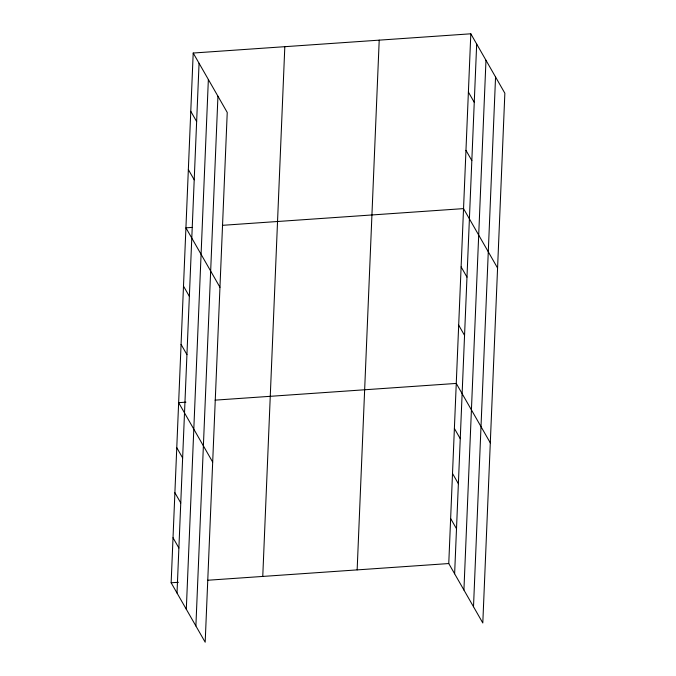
<?xml version="1.0" encoding="UTF-8"?>
<svg xmlns="http://www.w3.org/2000/svg" width="676" height="676" viewBox="0 0 676 676"><rect width="100%" height="100%" fill="white"/><g stroke="black" fill="none" stroke-linecap="round" stroke-linejoin="round"><path stroke-width="1.01" d="M193.201 53.032L227.237 112.453L205.183 642.2L171.146 582.78L193.201 53.032L470.817 33.8L504.854 93.22L482.799 622.968L448.763 563.547L470.817 33.8M177.011 593.021L199.065 63.274M186.306 609.245L208.36 79.506M195.888 625.968L217.942 96.229M262.761 576.434L284.816 46.686M357.148 569.893L379.211 40.146M454.627 573.789L476.681 44.041M463.922 590.013L485.976 60.274M473.504 606.735L495.559 76.988M192.17 227.415L185.925 227.846L219.953 287.275M222.362 225.328L463.542 208.614L497.57 268.034M185.934 402.161L178.65 402.668L212.678 462.088M215.086 400.141L456.266 383.427L490.294 442.856M171.146 582.78L178.439 582.273M207.583 580.253L448.763 563.547M468.392 92.071L474.256 102.313M465.967 150.342L471.831 160.584M461.117 266.885L466.981 277.126M458.691 325.156L464.556 335.397M454.39 428.457L460.255 438.699M452.514 473.487L458.379 483.729M450.638 518.517L456.503 528.759M190.776 111.303L196.64 121.545M188.351 169.575L194.215 179.816M183.5 286.125L189.364 296.358M181.075 344.397L186.939 354.63M176.774 447.689L182.638 457.931M174.898 492.719L180.762 502.961M173.022 537.75L178.886 547.991"/></g></svg>
